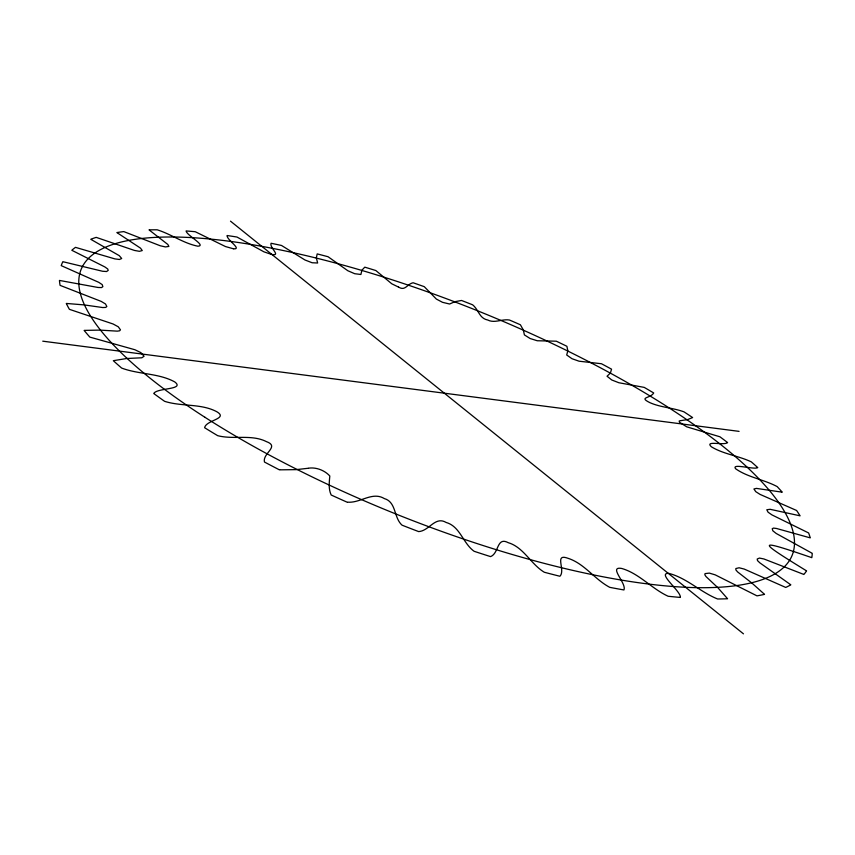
<?xml version="1.0" encoding="UTF-8"?>
<svg xmlns="http://www.w3.org/2000/svg" width="855" height="855" viewBox="0 0 855 855"><rect width="100%" height="100%" fill="white"/><g stroke="black" fill="none" stroke-linecap="round" stroke-linejoin="round"><path stroke-width="1.28" d="M681.339 420.542L687.505 419.613L692.636 417.571A403.1 115.425 21.9 0 0 683.979 411.843C672.874 407.771 660.637 407.45 649.853 402.641C638.3 396.902 650.463 398.612 653.701 392.969A403.1 115.425 21.9 0 0 644.232 387.39L618.838 382.73L611.774 379.983L607.05 376.232L610.406 373.004L611.549 369.178A403.1 115.425 21.9 0 0 601.45 363.738L579.038 361.195L571.984 358.705L566.694 354.975L567.838 350.849L566.897 346.286A403.1 115.425 21.9 0 0 556.316 341.198L537.239 340.75L530.132 338.516L524.393 334.893L523.335 329.977L520.396 324.772A403.1 115.425 21.9 0 0 509.473 320.026C502.088 318.733 494.682 323.585 487.703 320.005C479.185 318.37 478.811 309.841 472.644 304.818A403.1 115.425 21.9 0 0 461.529 300.468L454.881 301.697L449.58 304.017L442.484 302.307L436.349 299.058L424.272 286.671A403.1 115.425 21.9 0 0 413.093 282.759C406.959 284.074 405.217 291.502 398.462 286.991M308.708 468.166C316.286 467.065 324.729 470.41 329.816 475.989C329.261 482.092 328.309 488.932 331.174 494.992A403.1 115.425 21.9 0 0 347.248 502.248M308.238 468.262L296.193 469.641L280.322 469.823M347.803 502.184C360.5 503.178 372.224 491.23 384.365 498.593C396.506 502.12 393.567 517.585 402.042 525.173A403.1 115.425 21.9 0 0 418.672 531.596C429.306 530.902 435.056 515.843 446.171 522.48C460.172 526.445 462.929 543.278 474.108 551.283A403.1 115.425 21.9 0 0 490.567 556.605C499.138 553.324 496.531 536.448 508.223 542.679C523.73 547.286 530.795 564.118 544.293 572.241A403.1 115.425 21.9 0 0 559.907 576.259C565.914 570.221 553.719 553.089 567.859 558.251C584.35 563.424 594.61 579.38 609.765 587.342A403.1 115.425 21.9 0 0 623.936 589.95C626.875 583.292 607.82 565.978 621.724 568.468C639.198 573.47 651.681 588.7 668.14 596.256A403.1 115.425 21.9 0 0 680.377 597.421C681.232 591.339 656.426 572.647 668.813 573.374C686.64 577.937 700.512 592.12 717.591 598.981A403.1 115.425 21.9 0 0 727.584 598.757L717.847 587.695L705.941 576.494L704.819 574.731L705.054 573.62L709.308 573.107L715.186 574.849L756.964 595.85A403.1 115.425 21.9 0 0 764.541 594.353L751.994 583.131L737.576 571.899L735.877 569.9L735.856 568.543L739.094 567.773L744.235 569.067L785.724 587.438A403.1 115.425 21.9 0 0 790.832 584.82L759.806 562.814L757.519 560.624L757.209 559.042L759.422 558.069L763.91 558.967L803.86 574.453A403.1 115.425 21.9 0 0 806.575 570.884C757.423 540.616 754.783 538.116 811.801 557.663A403.1 115.425 21.9 0 0 812.25 553.335L776.233 533.488L772.845 530.805L772.236 528.721L773.486 528.091L776.543 528.486L810.241 537.87A403.1 115.425 21.9 0 0 808.627 532.964L771.894 514.87L768.057 512.177L766.796 509.751L770.12 509.302L800.066 515.822A403.1 115.425 21.9 0 0 796.604 510.488L760.052 494.393L755.745 491.646L753.918 488.975L756.397 488.387L782.25 492.191A403.1 115.425 21.9 0 0 777.163 486.591C763.868 479.484 747.965 477.443 735.631 468.764C730.865 462.833 754.356 470.026 757.776 467.61A403.1 115.425 21.9 0 0 751.299 461.86C738.442 455.768 723.597 454.208 711.435 446.834C704.007 440.122 724.399 445.786 727.605 442.58A403.1 115.425 21.9 0 0 719.942 436.798L686.704 426.816L679.49 422.263L679.191 421.002L681.189 420.542M279.671 469.812L279.339 469.801A403.1 115.425 21.9 0 1 264.473 462.031C262.325 453.257 280.023 446.599 266.514 441.661C251.509 434.051 233.714 439.844 217.694 435.676A403.1 115.425 21.9 0 1 204.623 427.724C205.948 420.008 228.958 418.832 216.732 411.683C200.872 403.282 181.549 406.777 164.598 401.316A403.1 115.425 21.9 0 1 153.75 393.514C156.871 387.7 185.364 389.912 174.783 381.939C158.677 373.069 138.831 374.543 121.656 368.077A403.1 115.425 21.9 0 1 113.32 360.692L126.7 358.512L141.845 357.785L144.089 356.225L140.84 352.613L134.94 349.748L89.839 337.105A403.1 115.425 21.9 0 1 84.111 330.393L99.982 330.105L117.274 331.152L119.636 330.8L120.448 329.806L118.279 326.802L113.117 324.002L69.405 309.328A403.1 115.425 21.9 0 1 66.284 303.44L83.929 304.882L102.718 307.543L105.742 307.415L106.832 306.485L105.496 303.974L101.189 301.388L60.085 285.367A403.1 115.425 21.9 0 1 59.455 280.429L98.004 287.472L101.521 287.579L102.867 286.649L102.194 284.608L98.774 282.342L61.218 265.627A403.1 115.425 21.9 0 1 62.853 261.694L102.515 271.249L106.608 271.527L108.2 270.394L107.73 268.983L104.898 266.963L71.809 250.269A403.1 115.425 21.9 0 1 75.486 247.352L114.88 258.894L119.444 259.482L121.688 258.499L119.262 255.656L90.758 239.293A403.1 115.425 21.9 0 1 96.188 237.369L134.449 250.44L139.418 251.317L142.261 250.558L140.498 248.142L116.879 232.56A403.1 115.425 21.9 0 1 123.804 231.598L160.216 245.759L165.421 246.924L168.895 246.422L167.804 244.434L149.026 229.877A403.1 115.425 21.9 0 1 157.17 229.803C171.139 234.142 183.472 243.344 197.815 246.187C206.942 245.866 186.668 235.435 186.091 230.957A403.1 115.425 21.9 0 1 195.229 231.716L225.517 246.571L233.565 248.816M233.8 248.848C242.254 249.371 226.554 239.689 227.067 235.52A403.1 115.425 21.9 0 1 236.974 237.038L263.885 251.808L271.249 254.341M42.75 341.177L739.083 431.369M272.531 254.576C280.878 255.731 269.432 247.8 271.046 243.269A403.1 115.425 21.9 0 1 281.519 245.471L304.946 259.973L312.118 262.752L317.643 263.009L316.339 257.868L317.194 253.903A403.1 115.425 21.9 0 1 328.064 256.735L347.835 270.736L354.697 273.707L360.896 274.487L361.889 270.244L364.764 267.155A403.1 115.425 21.9 0 1 375.869 270.554L391.761 283.785L398.174 286.906M272.275 254.534L271.505 254.395M230.497 221.156L743.465 633.844M204.933 417.283A383.179 109.504 21.9 0 0 788.673 561.682A383.179 109.504 21.9 0 0 316.297 258.082A383.179 109.504 21.9 0 0 204.933 417.283"/></g></svg>
